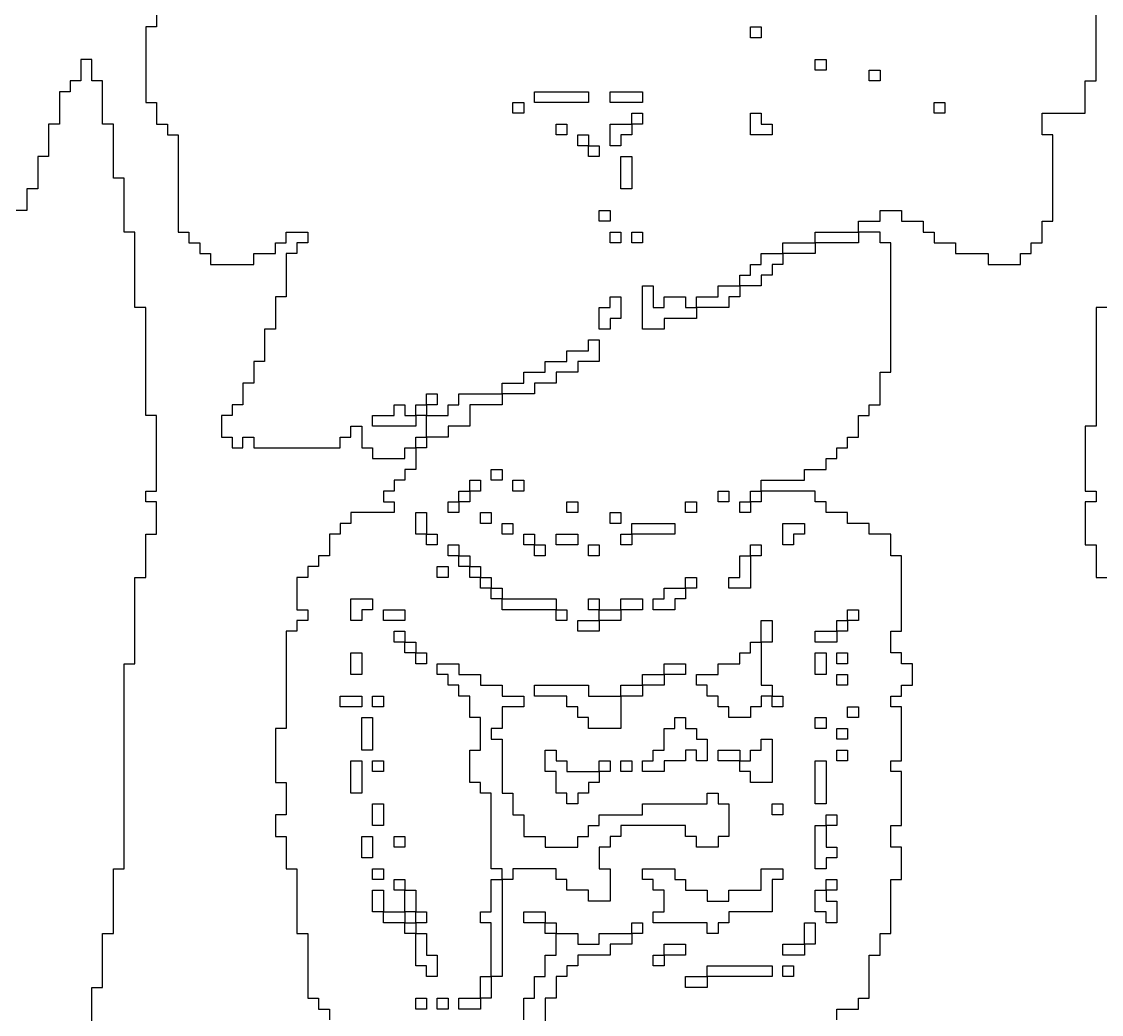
# Model space of a CAD drawing. Header units: inches. Extents: x 0.02 to 6.01, y 0.01 to 5.6.
# Drawn here: x 5.0062 to 5.3664, y 3.2489 to 3.5804 of the extents above; entities that cross this region are included whole.
import ezdxf

# ---------------------------------------------------------------- set-up
doc = ezdxf.new("R2010")
doc.units = ezdxf.units.IN
doc.header["$MEASUREMENT"] = 0
for name, color, linetype in [('Bottom Layer', 5, 'Continuous'), ('Top Layer', 1, 'Continuous'), ('Top Overlay', 2, 'Continuous')]:
    doc.layers.add(name, color=color, linetype=linetype)

msp = doc.modelspace()

# ---------------------------------------------------------------- linework, layer by layer
at = {"layer": 'Bottom Layer'}
msp.add_lwpolyline([(4.54993, 5.5954, 0.01, 0.01, -0.760418), (3.00371, 0.01993, 0.01, 0.01, 0)], format="xyseb", dxfattribs=at)
at = {"layer": 'Top Layer'}
msp.add_lwpolyline([(4.54809, 5.5936, 0.01, 0.01, -0.760418), (3.00187, 0.01813, 0.01, 0.01, 0)], format="xyseb", dxfattribs=at)
at = {"layer": 'Top Overlay'}
for p, q in [((5.05119, 3.6038), (5.05119, 3.57859)), ((5.36463, 3.56057), (5.36463, 3.58579)), ((5.05119, 3.57859), (5.04758, 3.57859)), ((5.04758, 3.57859), (5.04758, 3.55337)), ((5.24934, 3.57498), (5.24934, 3.57859)), ((5.24934, 3.57859), (5.25294, 3.57859)), ((5.25294, 3.57859), (5.25294, 3.57498)), ((5.25294, 3.57498), (5.24934, 3.57498)), ((5.02957, 3.56778), (5.02597, 3.56778)), ((5.02597, 3.56778), (5.02597, 3.56057)), ((5.02957, 3.56057), (5.02957, 3.56778)), ((5.27096, 3.56417), (5.27096, 3.56778)), ((5.27096, 3.56778), (5.27456, 3.56778)), ((5.27456, 3.56778), (5.27456, 3.56417)), ((5.27456, 3.56417), (5.27096, 3.56417)), ((5.28897, 3.56417), (5.29257, 3.56417)), ((5.28897, 3.56057), (5.28897, 3.56417)), ((5.29257, 3.56417), (5.29257, 3.56057)), ((5.02597, 3.56057), (5.02236, 3.56057)), ((5.02236, 3.56057), (5.02236, 3.55697)), ((5.03317, 3.56057), (5.02957, 3.56057)), ((5.03317, 3.54616), (5.03317, 3.56057)), ((5.29257, 3.56057), (5.28897, 3.56057)), ((5.36103, 3.54976), (5.36103, 3.56057)), ((5.36103, 3.56057), (5.36463, 3.56057)), ((5.02236, 3.55697), (5.01876, 3.55697)), ((5.01876, 3.55697), (5.01876, 3.54616)), ((5.17728, 3.55337), (5.17728, 3.55697)), ((5.17728, 3.55697), (5.18809, 3.55697)), ((5.18809, 3.55697), (5.1917, 3.55697)), ((5.1917, 3.55697), (5.1953, 3.55697)), ((5.1953, 3.55697), (5.1953, 3.55337)), ((5.2025, 3.55337), (5.2025, 3.55697)), ((5.2025, 3.55697), (5.20611, 3.55697)), ((5.20611, 3.55697), (5.20971, 3.55697)), ((5.20971, 3.55697), (5.21331, 3.55697)), ((5.21331, 3.55697), (5.21331, 3.55337)), ((5.04758, 3.55337), (5.05119, 3.55337)), ((5.05119, 3.55337), (5.05119, 3.54616)), ((5.17008, 3.54976), (5.17008, 3.55337)), ((5.17008, 3.55337), (5.17368, 3.55337)), ((5.17368, 3.55337), (5.17368, 3.54976)), ((5.1953, 3.55337), (5.17728, 3.55337)), ((5.21331, 3.55337), (5.2025, 3.55337)), ((5.31059, 3.55337), (5.31419, 3.55337)), ((5.31059, 3.54976), (5.31059, 3.55337)), ((5.31419, 3.55337), (5.31419, 3.54976)), ((5.17368, 3.54976), (5.17008, 3.54976)), ((5.20971, 3.54616), (5.20971, 3.54976)), ((5.20971, 3.54976), (5.21331, 3.54976)), ((5.21331, 3.54976), (5.21331, 3.54616)), ((5.24934, 3.54616), (5.24934, 3.54976)), ((5.24934, 3.54976), (5.25294, 3.54976)), ((5.25294, 3.54976), (5.25294, 3.54616)), ((5.31419, 3.54976), (5.31059, 3.54976)), ((5.34662, 3.54256), (5.34662, 3.54976)), ((5.34662, 3.54976), (5.36103, 3.54976)), ((5.01876, 3.54616), (5.01516, 3.54616)), ((5.01516, 3.54616), (5.01516, 3.53535)), ((5.03677, 3.54616), (5.03317, 3.54616)), ((5.03677, 3.52815), (5.03677, 3.54616)), ((5.05119, 3.54616), (5.05479, 3.54616)), ((5.05479, 3.54616), (5.05479, 3.54256)), ((5.18449, 3.54616), (5.18809, 3.54616)), ((5.18449, 3.54256), (5.18449, 3.54616)), ((5.18809, 3.54616), (5.18809, 3.54256)), ((5.2025, 3.54256), (5.2025, 3.54616)), ((5.2025, 3.54616), (5.20971, 3.54616)), ((5.21331, 3.54616), (5.20971, 3.54616)), ((5.20971, 3.54616), (5.20971, 3.54256)), ((5.24934, 3.54256), (5.24934, 3.54616)), ((5.25294, 3.54616), (5.25655, 3.54616)), ((5.25655, 3.54616), (5.25655, 3.54256)), ((5.05479, 3.54256), (5.05839, 3.54256)), ((5.05839, 3.54256), (5.05839, 3.51013)), ((5.18809, 3.54256), (5.18449, 3.54256)), ((5.1917, 3.53895), (5.1917, 3.54256)), ((5.1917, 3.54256), (5.1953, 3.54256)), ((5.1953, 3.54256), (5.1953, 3.53895)), ((5.2025, 3.53895), (5.2025, 3.54256)), ((5.20971, 3.54256), (5.20611, 3.54256)), ((5.20611, 3.54256), (5.20611, 3.53895)), ((5.25655, 3.54256), (5.24934, 3.54256)), ((5.35022, 3.54256), (5.34662, 3.54256)), ((5.35022, 3.51373), (5.35022, 3.54256)), ((5.1953, 3.53895), (5.1917, 3.53895)), ((5.1953, 3.53535), (5.1953, 3.53895)), ((5.1953, 3.53895), (5.1989, 3.53895)), ((5.1989, 3.53895), (5.1989, 3.53535)), ((5.20611, 3.53895), (5.2025, 3.53895)), ((5.01516, 3.53535), (5.01156, 3.53535)), ((5.01156, 3.53535), (5.01156, 3.52454)), ((5.1989, 3.53535), (5.1953, 3.53535)), ((5.20611, 3.52454), (5.20611, 3.53535)), ((5.20611, 3.53535), (5.20971, 3.53535)), ((5.20971, 3.53535), (5.20971, 3.52815)), ((5.04038, 3.52815), (5.03677, 3.52815)), ((5.04038, 3.51013), (5.04038, 3.52815)), ((5.20971, 3.52815), (5.20971, 3.52454)), ((5.01156, 3.52454), (5.00795, 3.52454)), ((5.00795, 3.52454), (5.00795, 3.51734)), ((5.20971, 3.52454), (5.20611, 3.52454)), ((5.00795, 3.51734), (5.00435, 3.51734)), ((5.1989, 3.51373), (5.1989, 3.51734)), ((5.1989, 3.51734), (5.2025, 3.51734)), ((5.2025, 3.51734), (5.2025, 3.51373)), ((5.29257, 3.51373), (5.29257, 3.51734)), ((5.29257, 3.51734), (5.29978, 3.51734)), ((5.29978, 3.51734), (5.29978, 3.51373)), ((5.2025, 3.51373), (5.1989, 3.51373)), ((5.28537, 3.51013), (5.28537, 3.51373)), ((5.28537, 3.51373), (5.29257, 3.51373)), ((5.29978, 3.51373), (5.30699, 3.51373)), ((5.30699, 3.51373), (5.30699, 3.51013)), ((5.34662, 3.50653), (5.34662, 3.51373)), ((5.34662, 3.51373), (5.35022, 3.51373)), ((5.04398, 3.51013), (5.04038, 3.51013)), ((5.04398, 3.48491), (5.04398, 3.51013)), ((5.05839, 3.51013), (5.06199, 3.51013)), ((5.06199, 3.51013), (5.06199, 3.50653)), ((5.09442, 3.50653), (5.09442, 3.51013)), ((5.09442, 3.51013), (5.10163, 3.51013)), ((5.10163, 3.51013), (5.10163, 3.50653)), ((5.2025, 3.50653), (5.2025, 3.51013)), ((5.2025, 3.51013), (5.20611, 3.51013)), ((5.20611, 3.51013), (5.20611, 3.50653)), ((5.20971, 3.50653), (5.20971, 3.51013)), ((5.20971, 3.51013), (5.21331, 3.51013)), ((5.21331, 3.51013), (5.21331, 3.50653)), ((5.27096, 3.50653), (5.27096, 3.51013)), ((5.27096, 3.51013), (5.28177, 3.51013)), ((5.28177, 3.51013), (5.28537, 3.51013)), ((5.28537, 3.51013), (5.28537, 3.50653)), ((5.29257, 3.51013), (5.28537, 3.51013)), ((5.29257, 3.50653), (5.29257, 3.51013)), ((5.30699, 3.51013), (5.31059, 3.51013)), ((5.31059, 3.51013), (5.31059, 3.50653)), ((5.06199, 3.50653), (5.0656, 3.50653)), ((5.0656, 3.50653), (5.0656, 3.50293)), ((5.09082, 3.50293), (5.09082, 3.50653)), ((5.09082, 3.50653), (5.09442, 3.50653)), ((5.10163, 3.50653), (5.09802, 3.50653)), ((5.09802, 3.50653), (5.09802, 3.50293)), ((5.20611, 3.50653), (5.2025, 3.50653)), ((5.21331, 3.50653), (5.20971, 3.50653)), ((5.26015, 3.50293), (5.26015, 3.50653)), ((5.26015, 3.50653), (5.26375, 3.50653)), ((5.26375, 3.50653), (5.26736, 3.50653)), ((5.26736, 3.50653), (5.27096, 3.50653)), ((5.27096, 3.50653), (5.27096, 3.50293)), ((5.28537, 3.50653), (5.27096, 3.50653)), ((5.29618, 3.50653), (5.29257, 3.50653)), ((5.29618, 3.4633), (5.29618, 3.50653)), ((5.31059, 3.50653), (5.31779, 3.50653)), ((5.31779, 3.50653), (5.31779, 3.50293)), ((5.34301, 3.50293), (5.34301, 3.50653)), ((5.34301, 3.50653), (5.34662, 3.50653)), ((5.0656, 3.50293), (5.0692, 3.50293)), ((5.0692, 3.50293), (5.0692, 3.49932)), ((5.08361, 3.49932), (5.08361, 3.50293)), ((5.08361, 3.50293), (5.09082, 3.50293)), ((5.09802, 3.50293), (5.09442, 3.50293)), ((5.09442, 3.50293), (5.09442, 3.48851)), ((5.25294, 3.49932), (5.25294, 3.50293)), ((5.25294, 3.50293), (5.26015, 3.50293)), ((5.26015, 3.50293), (5.26015, 3.49932)), ((5.27096, 3.50293), (5.26015, 3.50293)), ((5.31779, 3.50293), (5.3286, 3.50293)), ((5.3286, 3.50293), (5.3286, 3.49932)), ((5.33941, 3.49932), (5.33941, 3.50293)), ((5.33941, 3.50293), (5.34301, 3.50293)), ((5.0692, 3.49932), (5.08361, 3.49932)), ((5.24934, 3.49572), (5.24934, 3.49932)), ((5.24934, 3.49932), (5.25294, 3.49932)), ((5.26015, 3.49932), (5.25655, 3.49932)), ((5.25655, 3.49932), (5.25655, 3.49572)), ((5.3286, 3.49932), (5.33941, 3.49932)), ((5.24574, 3.49212), (5.24574, 3.49572)), ((5.24574, 3.49572), (5.24934, 3.49572)), ((5.25655, 3.49572), (5.25294, 3.49572)), ((5.25294, 3.49572), (5.25294, 3.49212)), ((5.21331, 3.48131), (5.21331, 3.49212)), ((5.21331, 3.49212), (5.21692, 3.49212)), ((5.21692, 3.49212), (5.21692, 3.48491)), ((5.23853, 3.48851), (5.23853, 3.49212)), ((5.23853, 3.49212), (5.24574, 3.49212)), ((5.24574, 3.49212), (5.24574, 3.48851)), ((5.25294, 3.49212), (5.24574, 3.49212)), ((5.09442, 3.48851), (5.09082, 3.48851)), ((5.09082, 3.48851), (5.09082, 3.47771)), ((5.2025, 3.48851), (5.20611, 3.48851)), ((5.2025, 3.48491), (5.2025, 3.48851)), ((5.20611, 3.48851), (5.20611, 3.48131)), ((5.22052, 3.48491), (5.22052, 3.48851)), ((5.22052, 3.48851), (5.22772, 3.48851)), ((5.22772, 3.48851), (5.22772, 3.48491)), ((5.23133, 3.48491), (5.23133, 3.48851)), ((5.23133, 3.48851), (5.23853, 3.48851)), ((5.24214, 3.48851), (5.24214, 3.48491)), ((5.24574, 3.48851), (5.24214, 3.48851)), ((5.04758, 3.48491), (5.04398, 3.48491)), ((5.04758, 3.44888), (5.04758, 3.48491)), ((5.1989, 3.47771), (5.1989, 3.48491)), ((5.1989, 3.48491), (5.2025, 3.48491)), ((5.21692, 3.48491), (5.22052, 3.48491)), ((5.22772, 3.48491), (5.23133, 3.48491)), ((5.24214, 3.48491), (5.23133, 3.48491)), ((5.23133, 3.48491), (5.23133, 3.48131)), ((5.36823, 3.48491), (5.36463, 3.48491)), ((5.36463, 3.48491), (5.36463, 3.44528)), ((5.20611, 3.48131), (5.2025, 3.48131)), ((5.2025, 3.48131), (5.2025, 3.47771)), ((5.21331, 3.47771), (5.21331, 3.48131)), ((5.23133, 3.48131), (5.22052, 3.48131)), ((5.22052, 3.48131), (5.22052, 3.47771)), ((5.09082, 3.47771), (5.08721, 3.47771)), ((5.08721, 3.47771), (5.08721, 3.4669)), ((5.2025, 3.47771), (5.1989, 3.47771)), ((5.22052, 3.47771), (5.21331, 3.47771)), ((5.1953, 3.4705), (5.1953, 3.4741)), ((5.1953, 3.4741), (5.1989, 3.4741)), ((5.1989, 3.4741), (5.1989, 3.4669)), ((5.18809, 3.4669), (5.18809, 3.4705)), ((5.18809, 3.4705), (5.1953, 3.4705)), ((5.08721, 3.4669), (5.08361, 3.4669)), ((5.08361, 3.4669), (5.08361, 3.45969)), ((5.18089, 3.4633), (5.18089, 3.4669)), ((5.18089, 3.4669), (5.18809, 3.4669)), ((5.1917, 3.4669), (5.1917, 3.4633)), ((5.1989, 3.4669), (5.1917, 3.4669)), ((5.17368, 3.45969), (5.17368, 3.4633)), ((5.17368, 3.4633), (5.18089, 3.4633)), ((5.1917, 3.4633), (5.18449, 3.4633)), ((5.18449, 3.4633), (5.18449, 3.45969)), ((5.29257, 3.45249), (5.29257, 3.4633)), ((5.29257, 3.4633), (5.29618, 3.4633)), ((5.08361, 3.45969), (5.08001, 3.45969)), ((5.08001, 3.45969), (5.08001, 3.45249)), ((5.16648, 3.45609), (5.16648, 3.45969)), ((5.16648, 3.45969), (5.17368, 3.45969)), ((5.18449, 3.45969), (5.17728, 3.45969)), ((5.17728, 3.45969), (5.17728, 3.45609)), ((5.14126, 3.45609), (5.14486, 3.45609)), ((5.14126, 3.45249), (5.14126, 3.45609)), ((5.14486, 3.45609), (5.14486, 3.45249)), ((5.15207, 3.45249), (5.15207, 3.45609)), ((5.15207, 3.45609), (5.16648, 3.45609)), ((5.17728, 3.45609), (5.16648, 3.45609)), ((5.16648, 3.45609), (5.16648, 3.45249)), ((5.08001, 3.45249), (5.07641, 3.45249)), ((5.07641, 3.45249), (5.07641, 3.44888)), ((5.13045, 3.44888), (5.13045, 3.45249)), ((5.13045, 3.45249), (5.13405, 3.45249)), ((5.13405, 3.45249), (5.13405, 3.44888)), ((5.13765, 3.44888), (5.13765, 3.45249)), ((5.13765, 3.45249), (5.14126, 3.45249)), ((5.14486, 3.45249), (5.14126, 3.45249)), ((5.14126, 3.45249), (5.14126, 3.44888)), ((5.14846, 3.44888), (5.14846, 3.45249)), ((5.14846, 3.45249), (5.15207, 3.45249)), ((5.16648, 3.45249), (5.15567, 3.45249)), ((5.15567, 3.45249), (5.15567, 3.44528)), ((5.28897, 3.44888), (5.28897, 3.45249)), ((5.28897, 3.45249), (5.29257, 3.45249)), ((5.05119, 3.44888), (5.04758, 3.44888)), ((5.05119, 3.42366), (5.05119, 3.44888)), ((5.07641, 3.44888), (5.0728, 3.44888)), ((5.0728, 3.44888), (5.0728, 3.44168)), ((5.12324, 3.44528), (5.12324, 3.44888)), ((5.12324, 3.44888), (5.13045, 3.44888)), ((5.13405, 3.44888), (5.13765, 3.44888)), ((5.14126, 3.44888), (5.13765, 3.44888)), ((5.13765, 3.44888), (5.13765, 3.44528)), ((5.14126, 3.44168), (5.14126, 3.44888)), ((5.14126, 3.44888), (5.14486, 3.44888)), ((5.14486, 3.44888), (5.14846, 3.44888)), ((5.28537, 3.44168), (5.28537, 3.44888)), ((5.28537, 3.44888), (5.28897, 3.44888)), ((5.11604, 3.44168), (5.11604, 3.44528)), ((5.11604, 3.44528), (5.11964, 3.44528)), ((5.11964, 3.44528), (5.11964, 3.43808)), ((5.13765, 3.44528), (5.12324, 3.44528)), ((5.15567, 3.44528), (5.14846, 3.44528)), ((5.14846, 3.44528), (5.14846, 3.44168)), ((5.36463, 3.44528), (5.36103, 3.44528)), ((5.36103, 3.44528), (5.36103, 3.42366)), ((5.0728, 3.44168), (5.07641, 3.44168)), ((5.07641, 3.44168), (5.07641, 3.43808)), ((5.08001, 3.43808), (5.08001, 3.44168)), ((5.08001, 3.44168), (5.08361, 3.44168)), ((5.08361, 3.44168), (5.08361, 3.43808)), ((5.11243, 3.43808), (5.11243, 3.44168)), ((5.11243, 3.44168), (5.11604, 3.44168)), ((5.13765, 3.43808), (5.13765, 3.44168)), ((5.13765, 3.44168), (5.14126, 3.44168)), ((5.14126, 3.44168), (5.14126, 3.43808)), ((5.14846, 3.44168), (5.14126, 3.44168)), ((5.28177, 3.43808), (5.28177, 3.44168)), ((5.28177, 3.44168), (5.28537, 3.44168)), ((5.07641, 3.43808), (5.08001, 3.43808)), ((5.08361, 3.43808), (5.11243, 3.43808)), ((5.11964, 3.43808), (5.12324, 3.43808)), ((5.12324, 3.43808), (5.12324, 3.43447)), ((5.13405, 3.43447), (5.13405, 3.43808)), ((5.13405, 3.43808), (5.13765, 3.43808)), ((5.14126, 3.43808), (5.13765, 3.43808)), ((5.13765, 3.43808), (5.13765, 3.43087)), ((5.27816, 3.43447), (5.27816, 3.43808)), ((5.27816, 3.43808), (5.28177, 3.43808)), ((5.12324, 3.43447), (5.13405, 3.43447)), ((5.27456, 3.43087), (5.27456, 3.43447)), ((5.27456, 3.43447), (5.27816, 3.43447)), ((5.13765, 3.43087), (5.13405, 3.43087)), ((5.13405, 3.43087), (5.13405, 3.42727)), ((5.16287, 3.42727), (5.16287, 3.43087)), ((5.16287, 3.43087), (5.16648, 3.43087)), ((5.16648, 3.43087), (5.16648, 3.42727)), ((5.26736, 3.42727), (5.26736, 3.43087)), ((5.26736, 3.43087), (5.27456, 3.43087)), ((5.13405, 3.42727), (5.13045, 3.42727)), ((5.13045, 3.42727), (5.13045, 3.42366)), ((5.15567, 3.42366), (5.15567, 3.42727)), ((5.15567, 3.42727), (5.15927, 3.42727)), ((5.15927, 3.42727), (5.15927, 3.42366)), ((5.16648, 3.42727), (5.16287, 3.42727)), ((5.17008, 3.42366), (5.17008, 3.42727)), ((5.17008, 3.42727), (5.17368, 3.42727)), ((5.17368, 3.42727), (5.17368, 3.42366)), ((5.25294, 3.42366), (5.25294, 3.42727)), ((5.25294, 3.42727), (5.26736, 3.42727)), ((5.04758, 3.42006), (5.04758, 3.42366)), ((5.04758, 3.42366), (5.05119, 3.42366)), ((5.13045, 3.42366), (5.12685, 3.42366)), ((5.12685, 3.42366), (5.12685, 3.42006)), ((5.15207, 3.42006), (5.15207, 3.42366)), ((5.15207, 3.42366), (5.15567, 3.42366)), ((5.15567, 3.42366), (5.15567, 3.42006)), ((5.15927, 3.42366), (5.15567, 3.42366)), ((5.17368, 3.42366), (5.17008, 3.42366)), ((5.23853, 3.42006), (5.23853, 3.42366)), ((5.23853, 3.42366), (5.24214, 3.42366)), ((5.24214, 3.42366), (5.24214, 3.42006)), ((5.24934, 3.42366), (5.25294, 3.42366)), ((5.24934, 3.42006), (5.24934, 3.42366)), ((5.25294, 3.42366), (5.25294, 3.42006)), ((5.27096, 3.42366), (5.25294, 3.42366)), ((5.27096, 3.42006), (5.27096, 3.42366)), ((5.36103, 3.42366), (5.36463, 3.42366)), ((5.36463, 3.42366), (5.36463, 3.42006)), ((5.05119, 3.42006), (5.04758, 3.42006)), ((5.05119, 3.40925), (5.05119, 3.42006)), ((5.12685, 3.42006), (5.13045, 3.42006)), ((5.13045, 3.42006), (5.13045, 3.41646)), ((5.14846, 3.42006), (5.15207, 3.42006)), ((5.14846, 3.41646), (5.14846, 3.42006)), ((5.15567, 3.42006), (5.15207, 3.42006)), ((5.15207, 3.42006), (5.15207, 3.41646)), ((5.18809, 3.41646), (5.18809, 3.42006)), ((5.18809, 3.42006), (5.1917, 3.42006)), ((5.1917, 3.42006), (5.1917, 3.41646)), ((5.22772, 3.42006), (5.23133, 3.42006)), ((5.22772, 3.41646), (5.22772, 3.42006)), ((5.23133, 3.42006), (5.23133, 3.41646)), ((5.24214, 3.42006), (5.23853, 3.42006)), ((5.24574, 3.41646), (5.24574, 3.42006)), ((5.24574, 3.42006), (5.24934, 3.42006)), ((5.24934, 3.42006), (5.24934, 3.41646)), ((5.25294, 3.42006), (5.24934, 3.42006)), ((5.27456, 3.42006), (5.27096, 3.42006)), ((5.27456, 3.41646), (5.27456, 3.42006)), ((5.36463, 3.42006), (5.36103, 3.42006)), ((5.36103, 3.42006), (5.36103, 3.40565)), ((5.13045, 3.41646), (5.11604, 3.41646)), ((5.11604, 3.41646), (5.11604, 3.41286)), ((5.13765, 3.40925), (5.13765, 3.41646)), ((5.13765, 3.41646), (5.14126, 3.41646)), ((5.14126, 3.41646), (5.14126, 3.41286)), ((5.15207, 3.41646), (5.14846, 3.41646)), ((5.15927, 3.41286), (5.15927, 3.41646)), ((5.15927, 3.41646), (5.16287, 3.41646)), ((5.16287, 3.41646), (5.16287, 3.41286)), ((5.1917, 3.41646), (5.18809, 3.41646)), ((5.2025, 3.41286), (5.2025, 3.41646)), ((5.2025, 3.41646), (5.20611, 3.41646)), ((5.20611, 3.41646), (5.20611, 3.41286)), ((5.23133, 3.41646), (5.22772, 3.41646)), ((5.24934, 3.41646), (5.24574, 3.41646)), ((5.28177, 3.41646), (5.27456, 3.41646)), ((5.28177, 3.41286), (5.28177, 3.41646)), ((5.11604, 3.41286), (5.11243, 3.41286)), ((5.11243, 3.41286), (5.11243, 3.40925)), ((5.14126, 3.41286), (5.14126, 3.40925)), ((5.16287, 3.41286), (5.15927, 3.41286)), ((5.16648, 3.40925), (5.16648, 3.41286)), ((5.16648, 3.41286), (5.17008, 3.41286)), ((5.17008, 3.41286), (5.17008, 3.40925)), ((5.20611, 3.41286), (5.2025, 3.41286)), ((5.20971, 3.40925), (5.20971, 3.41286)), ((5.20971, 3.41286), (5.21331, 3.41286)), ((5.21331, 3.41286), (5.21692, 3.41286)), ((5.21692, 3.41286), (5.22412, 3.41286)), ((5.22412, 3.41286), (5.22412, 3.40925)), ((5.26015, 3.40565), (5.26015, 3.41286)), ((5.26015, 3.41286), (5.26736, 3.41286)), ((5.26736, 3.41286), (5.26736, 3.40925)), ((5.28897, 3.41286), (5.28177, 3.41286)), ((5.28897, 3.40925), (5.28897, 3.41286)), ((5.04758, 3.39484), (5.04758, 3.40925)), ((5.04758, 3.40925), (5.05119, 3.40925)), ((5.11243, 3.40925), (5.10883, 3.40925)), ((5.10883, 3.40925), (5.10883, 3.40205)), ((5.14126, 3.40925), (5.13765, 3.40925)), ((5.14126, 3.40565), (5.14126, 3.40925)), ((5.14126, 3.40925), (5.14486, 3.40925)), ((5.14486, 3.40925), (5.14486, 3.40565)), ((5.17008, 3.40925), (5.16648, 3.40925)), ((5.17368, 3.40925), (5.17728, 3.40925)), ((5.17368, 3.40565), (5.17368, 3.40925)), ((5.17728, 3.40925), (5.17728, 3.40565)), ((5.18449, 3.40565), (5.18449, 3.40925)), ((5.18449, 3.40925), (5.1917, 3.40925)), ((5.1917, 3.40925), (5.1917, 3.40565)), ((5.20611, 3.40565), (5.20611, 3.40925)), ((5.20611, 3.40925), (5.20971, 3.40925)), ((5.20971, 3.40925), (5.20971, 3.40565)), ((5.22412, 3.40925), (5.20971, 3.40925)), ((5.26736, 3.40925), (5.26375, 3.40925)), ((5.26375, 3.40925), (5.26375, 3.40565)), ((5.29618, 3.40925), (5.28897, 3.40925)), ((5.29618, 3.40205), (5.29618, 3.40925)), ((5.14486, 3.40565), (5.14126, 3.40565)), ((5.14846, 3.40565), (5.15207, 3.40565)), ((5.14846, 3.40205), (5.14846, 3.40565)), ((5.15207, 3.40565), (5.15207, 3.40205)), ((5.17728, 3.40565), (5.17368, 3.40565)), ((5.17728, 3.40205), (5.17728, 3.40565)), ((5.17728, 3.40565), (5.18089, 3.40565)), ((5.18089, 3.40565), (5.18089, 3.40205)), ((5.18809, 3.40565), (5.18449, 3.40565)), ((5.1917, 3.40565), (5.18809, 3.40565)), ((5.1953, 3.40205), (5.1953, 3.40565)), ((5.1953, 3.40565), (5.1989, 3.40565)), ((5.1989, 3.40565), (5.1989, 3.40205)), ((5.20971, 3.40565), (5.20611, 3.40565)), ((5.24934, 3.40205), (5.24934, 3.40565)), ((5.24934, 3.40565), (5.25294, 3.40565)), ((5.25294, 3.40565), (5.25294, 3.40205)), ((5.26375, 3.40565), (5.26015, 3.40565)), ((5.36103, 3.40565), (5.36463, 3.40565)), ((5.36463, 3.40565), (5.36463, 3.39484)), ((5.10883, 3.40205), (5.10523, 3.40205)), ((5.10523, 3.40205), (5.10523, 3.39844)), ((5.15207, 3.40205), (5.14846, 3.40205)), ((5.15207, 3.39844), (5.15207, 3.40205)), ((5.15207, 3.40205), (5.15567, 3.40205)), ((5.15567, 3.40205), (5.15567, 3.39844)), ((5.18089, 3.40205), (5.17728, 3.40205)), ((5.1989, 3.40205), (5.1953, 3.40205)), ((5.24574, 3.39484), (5.24574, 3.40205)), ((5.24574, 3.40205), (5.24934, 3.40205)), ((5.24934, 3.40205), (5.24934, 3.39844)), ((5.25294, 3.40205), (5.24934, 3.40205)), ((5.29978, 3.40205), (5.29618, 3.40205)), ((5.29978, 3.37683), (5.29978, 3.40205)), ((5.10523, 3.39844), (5.10163, 3.39844)), ((5.10163, 3.39844), (5.10163, 3.39484)), ((5.14486, 3.39844), (5.14846, 3.39844)), ((5.14486, 3.39484), (5.14486, 3.39844)), ((5.14846, 3.39844), (5.14846, 3.39484)), ((5.15567, 3.39844), (5.15207, 3.39844)), ((5.15567, 3.39484), (5.15567, 3.39844)), ((5.15567, 3.39844), (5.15927, 3.39844)), ((5.15927, 3.39844), (5.15927, 3.39484)), ((5.24934, 3.39844), (5.24934, 3.39124)), ((5.04398, 3.36602), (5.04398, 3.39484)), ((5.04398, 3.39484), (5.04758, 3.39484)), ((5.10163, 3.39484), (5.09802, 3.39484)), ((5.09802, 3.39484), (5.09802, 3.38403)), ((5.14846, 3.39484), (5.14486, 3.39484)), ((5.15927, 3.39484), (5.15567, 3.39484)), ((5.15927, 3.39484), (5.16287, 3.39484)), ((5.15927, 3.39124), (5.15927, 3.39484)), ((5.16287, 3.39484), (5.16287, 3.39124)), ((5.22772, 3.39484), (5.23133, 3.39484)), ((5.22772, 3.39124), (5.22772, 3.39484)), ((5.23133, 3.39484), (5.23133, 3.39124)), ((5.24214, 3.39124), (5.24214, 3.39484)), ((5.24214, 3.39484), (5.24574, 3.39484)), ((5.36463, 3.39484), (5.36823, 3.39484)), ((5.16287, 3.39124), (5.15927, 3.39124)), ((5.16287, 3.38764), (5.16287, 3.39124)), ((5.16287, 3.39124), (5.16648, 3.39124)), ((5.16648, 3.39124), (5.16648, 3.38764)), ((5.22052, 3.38764), (5.22052, 3.39124)), ((5.22052, 3.39124), (5.22772, 3.39124)), ((5.23133, 3.39124), (5.22772, 3.39124)), ((5.22772, 3.39124), (5.22772, 3.38764)), ((5.24934, 3.39124), (5.24214, 3.39124)), ((5.11604, 3.38043), (5.11604, 3.38764)), ((5.11604, 3.38764), (5.12324, 3.38764)), ((5.12324, 3.38764), (5.12324, 3.38403)), ((5.16648, 3.38764), (5.16287, 3.38764)), ((5.16648, 3.38403), (5.16648, 3.38764)), ((5.16648, 3.38764), (5.18449, 3.38764)), ((5.18449, 3.38764), (5.18449, 3.38403)), ((5.1953, 3.38403), (5.1953, 3.38764)), ((5.1953, 3.38764), (5.1989, 3.38764)), ((5.1989, 3.38764), (5.1989, 3.38403)), ((5.20611, 3.38403), (5.20611, 3.38764)), ((5.20611, 3.38764), (5.21331, 3.38764)), ((5.21331, 3.38764), (5.21331, 3.38403)), ((5.21692, 3.38403), (5.21692, 3.38764)), ((5.21692, 3.38764), (5.22052, 3.38764)), ((5.22772, 3.38764), (5.22412, 3.38764)), ((5.22412, 3.38764), (5.22412, 3.38403)), ((5.09802, 3.38403), (5.10163, 3.38403)), ((5.10163, 3.38403), (5.10163, 3.38043)), ((5.12324, 3.38403), (5.11964, 3.38403)), ((5.11964, 3.38403), (5.11964, 3.38043)), ((5.12685, 3.38043), (5.12685, 3.38403)), ((5.12685, 3.38403), (5.13405, 3.38403)), ((5.13405, 3.38403), (5.13405, 3.38043)), ((5.17008, 3.38403), (5.16648, 3.38403)), ((5.17368, 3.38403), (5.17008, 3.38403)), ((5.18449, 3.38403), (5.17368, 3.38403)), ((5.18449, 3.38403), (5.18809, 3.38403)), ((5.18449, 3.38043), (5.18449, 3.38403)), ((5.18809, 3.38403), (5.18809, 3.38043)), ((5.1989, 3.38403), (5.1953, 3.38403)), ((5.1989, 3.38043), (5.1989, 3.38403)), ((5.1989, 3.38403), (5.2025, 3.38403)), ((5.2025, 3.38403), (5.20611, 3.38403)), ((5.20611, 3.38403), (5.20611, 3.38043)), ((5.20971, 3.38403), (5.20611, 3.38403)), ((5.21331, 3.38403), (5.20971, 3.38403)), ((5.22412, 3.38403), (5.21692, 3.38403)), ((5.28177, 3.38043), (5.28177, 3.38403)), ((5.28177, 3.38403), (5.28537, 3.38403)), ((5.28537, 3.38403), (5.28537, 3.38043)), ((5.10163, 3.38043), (5.09802, 3.38043)), ((5.09802, 3.38043), (5.09802, 3.37683)), ((5.11964, 3.38043), (5.11604, 3.38043)), ((5.13045, 3.38043), (5.12685, 3.38043)), ((5.13405, 3.38043), (5.13045, 3.38043)), ((5.18809, 3.38043), (5.18449, 3.38043)), ((5.1917, 3.38043), (5.1953, 3.38043)), ((5.1917, 3.37683), (5.1917, 3.38043)), ((5.1953, 3.38043), (5.1989, 3.38043)), ((5.1989, 3.38043), (5.1989, 3.37683)), ((5.20611, 3.38043), (5.1989, 3.38043)), ((5.25294, 3.37683), (5.25294, 3.38043)), ((5.25294, 3.38043), (5.25655, 3.38043)), ((5.25655, 3.38043), (5.25655, 3.37322)), ((5.27816, 3.37683), (5.27816, 3.38043)), ((5.27816, 3.38043), (5.28177, 3.38043)), ((5.28177, 3.38043), (5.28177, 3.37683)), ((5.28537, 3.38043), (5.28177, 3.38043)), ((5.09802, 3.37683), (5.09442, 3.37683)), ((5.09442, 3.37683), (5.09442, 3.3444)), ((5.13045, 3.37683), (5.13405, 3.37683)), ((5.13045, 3.37322), (5.13045, 3.37683)), ((5.13405, 3.37683), (5.13405, 3.37322)), ((5.1989, 3.37683), (5.1917, 3.37683)), ((5.25294, 3.37322), (5.25294, 3.37683)), ((5.27096, 3.37322), (5.27096, 3.37683)), ((5.27096, 3.37683), (5.27816, 3.37683)), ((5.27816, 3.37683), (5.27816, 3.37322)), ((5.28177, 3.37683), (5.27816, 3.37683)), ((5.29618, 3.36962), (5.29618, 3.37683)), ((5.29618, 3.37683), (5.29978, 3.37683)), ((5.13405, 3.37322), (5.13045, 3.37322)), ((5.13405, 3.36962), (5.13405, 3.37322)), ((5.13405, 3.37322), (5.13765, 3.37322)), ((5.13765, 3.37322), (5.13765, 3.36962)), ((5.24934, 3.36962), (5.24934, 3.37322)), ((5.24934, 3.37322), (5.25294, 3.37322)), ((5.25655, 3.37322), (5.25294, 3.37322)), ((5.25294, 3.37322), (5.25294, 3.35881)), ((5.27816, 3.37322), (5.27096, 3.37322)), ((5.11604, 3.36242), (5.11604, 3.36962)), ((5.11604, 3.36962), (5.11964, 3.36962)), ((5.11964, 3.36962), (5.11964, 3.36602)), ((5.13765, 3.36962), (5.13405, 3.36962)), ((5.13765, 3.36602), (5.13765, 3.36962)), ((5.13765, 3.36962), (5.14126, 3.36962)), ((5.14126, 3.36962), (5.14126, 3.36602)), ((5.24574, 3.36602), (5.24574, 3.36962)), ((5.24574, 3.36962), (5.24934, 3.36962)), ((5.27096, 3.36962), (5.27456, 3.36962)), ((5.27096, 3.36242), (5.27096, 3.36962)), ((5.27456, 3.36962), (5.27456, 3.36242)), ((5.27816, 3.36962), (5.28177, 3.36962)), ((5.27816, 3.36602), (5.27816, 3.36962)), ((5.28177, 3.36962), (5.28177, 3.36602)), ((5.29978, 3.36962), (5.29618, 3.36962)), ((5.29978, 3.36602), (5.29978, 3.36962)), ((5.04038, 3.29757), (5.04038, 3.36602)), ((5.04038, 3.36602), (5.04398, 3.36602)), ((5.11964, 3.36602), (5.11964, 3.36242)), ((5.14126, 3.36602), (5.13765, 3.36602)), ((5.14486, 3.36242), (5.14486, 3.36602)), ((5.14486, 3.36602), (5.15207, 3.36602)), ((5.15207, 3.36602), (5.15207, 3.36242)), ((5.22052, 3.36602), (5.22412, 3.36602)), ((5.22052, 3.36242), (5.22052, 3.36602)), ((5.22412, 3.36602), (5.22772, 3.36602)), ((5.22772, 3.36602), (5.22772, 3.36242)), ((5.23853, 3.36242), (5.23853, 3.36602)), ((5.23853, 3.36602), (5.24574, 3.36602)), ((5.28177, 3.36602), (5.27816, 3.36602)), ((5.30338, 3.36602), (5.29978, 3.36602)), ((5.30338, 3.35881), (5.30338, 3.36602)), ((5.11964, 3.36242), (5.11604, 3.36242)), ((5.14846, 3.36242), (5.14486, 3.36242)), ((5.14846, 3.35881), (5.14846, 3.36242)), ((5.15207, 3.36242), (5.15927, 3.36242)), ((5.15927, 3.36242), (5.15927, 3.35881)), ((5.21331, 3.35881), (5.21331, 3.36242)), ((5.21331, 3.36242), (5.22052, 3.36242)), ((5.22052, 3.36242), (5.22052, 3.35881)), ((5.22772, 3.36242), (5.22052, 3.36242)), ((5.23133, 3.35881), (5.23133, 3.36242)), ((5.23133, 3.36242), (5.23853, 3.36242)), ((5.27456, 3.36242), (5.27096, 3.36242)), ((5.27816, 3.36242), (5.28177, 3.36242)), ((5.27816, 3.35881), (5.27816, 3.36242)), ((5.28177, 3.36242), (5.28177, 3.35881)), ((5.15207, 3.35881), (5.14846, 3.35881)), ((5.15207, 3.35521), (5.15207, 3.35881)), ((5.15927, 3.35881), (5.16648, 3.35881)), ((5.16648, 3.35881), (5.16648, 3.35521)), ((5.17728, 3.35521), (5.17728, 3.35881)), ((5.17728, 3.35881), (5.1953, 3.35881)), ((5.1953, 3.35881), (5.1953, 3.35521)), ((5.20611, 3.35521), (5.20611, 3.35881)), ((5.20611, 3.35881), (5.21331, 3.35881)), ((5.21331, 3.35881), (5.21331, 3.35521)), ((5.21692, 3.35881), (5.21331, 3.35881)), ((5.22052, 3.35881), (5.21692, 3.35881)), ((5.23493, 3.35881), (5.23133, 3.35881)), ((5.23493, 3.35521), (5.23493, 3.35881)), ((5.25294, 3.35881), (5.25655, 3.35881)), ((5.25655, 3.35881), (5.25655, 3.35521)), ((5.28177, 3.35881), (5.27816, 3.35881)), ((5.29978, 3.35521), (5.29978, 3.35881)), ((5.29978, 3.35881), (5.30338, 3.35881)), ((5.11243, 3.35161), (5.11243, 3.35521)), ((5.11243, 3.35521), (5.11964, 3.35521)), ((5.11964, 3.35521), (5.11964, 3.35161)), ((5.12324, 3.35161), (5.12324, 3.35521)), ((5.12324, 3.35521), (5.12685, 3.35521)), ((5.12685, 3.35521), (5.12685, 3.35161)), ((5.15567, 3.35521), (5.15207, 3.35521)), ((5.15567, 3.34801), (5.15567, 3.35521)), ((5.16648, 3.35521), (5.17368, 3.35521)), ((5.17368, 3.35521), (5.17368, 3.35161)), ((5.18809, 3.35521), (5.17728, 3.35521)), ((5.18809, 3.35161), (5.18809, 3.35521)), ((5.1953, 3.35521), (5.20611, 3.35521)), ((5.20971, 3.35521), (5.20611, 3.35521)), ((5.20611, 3.35521), (5.20611, 3.3444)), ((5.21331, 3.35521), (5.20971, 3.35521)), ((5.23853, 3.35521), (5.23493, 3.35521)), ((5.23853, 3.35161), (5.23853, 3.35521)), ((5.25655, 3.35521), (5.25294, 3.35521)), ((5.25294, 3.35521), (5.25294, 3.35161)), ((5.25655, 3.35161), (5.25655, 3.35521)), ((5.25655, 3.35521), (5.26015, 3.35521)), ((5.26015, 3.35521), (5.26015, 3.35161)), ((5.29618, 3.35161), (5.29618, 3.35521)), ((5.29618, 3.35521), (5.29978, 3.35521)), ((5.11964, 3.35161), (5.11243, 3.35161)), ((5.12685, 3.35161), (5.12324, 3.35161)), ((5.17368, 3.35161), (5.16648, 3.35161)), ((5.16648, 3.35161), (5.16648, 3.3444)), ((5.1917, 3.35161), (5.18809, 3.35161)), ((5.1917, 3.34801), (5.1917, 3.35161)), ((5.24214, 3.35161), (5.23853, 3.35161)), ((5.24214, 3.34801), (5.24214, 3.35161)), ((5.25294, 3.35161), (5.24934, 3.35161)), ((5.24934, 3.35161), (5.24934, 3.34801)), ((5.26015, 3.35161), (5.25655, 3.35161)), ((5.28177, 3.34801), (5.28177, 3.35161)), ((5.28177, 3.35161), (5.28537, 3.35161)), ((5.28537, 3.35161), (5.28537, 3.34801)), ((5.29978, 3.35161), (5.29618, 3.35161)), ((5.29978, 3.33359), (5.29978, 3.35161)), ((5.11964, 3.3372), (5.11964, 3.34801)), ((5.11964, 3.34801), (5.12324, 3.34801)), ((5.12324, 3.34801), (5.12324, 3.3372)), ((5.15927, 3.34801), (5.15567, 3.34801)), ((5.15927, 3.3372), (5.15927, 3.34801)), ((5.1953, 3.34801), (5.1917, 3.34801)), ((5.1953, 3.3444), (5.1953, 3.34801)), ((5.22412, 3.3444), (5.22412, 3.34801)), ((5.22412, 3.34801), (5.22772, 3.34801)), ((5.22772, 3.34801), (5.22772, 3.3444)), ((5.24934, 3.34801), (5.24214, 3.34801)), ((5.27096, 3.3444), (5.27096, 3.34801)), ((5.27096, 3.34801), (5.27456, 3.34801)), ((5.27456, 3.34801), (5.27456, 3.3444)), ((5.28537, 3.34801), (5.28177, 3.34801)), ((5.09442, 3.3444), (5.09082, 3.3444)), ((5.09082, 3.3444), (5.09082, 3.32639)), ((5.16648, 3.3444), (5.16287, 3.3444)), ((5.16287, 3.3444), (5.16287, 3.3408)), ((5.20611, 3.3444), (5.1953, 3.3444)), ((5.22052, 3.3408), (5.22052, 3.3444)), ((5.22052, 3.3444), (5.22412, 3.3444)), ((5.22772, 3.3444), (5.23133, 3.3444)), ((5.23133, 3.3444), (5.23133, 3.3408)), ((5.27456, 3.3444), (5.27096, 3.3444)), ((5.27816, 3.3444), (5.28177, 3.3444)), ((5.27816, 3.3408), (5.27816, 3.3444)), ((5.28177, 3.3444), (5.28177, 3.3408)), ((5.16287, 3.3408), (5.16648, 3.3408)), ((5.16648, 3.3408), (5.16648, 3.32279)), ((5.22052, 3.3372), (5.22052, 3.3408)), ((5.23133, 3.3408), (5.23493, 3.3408)), ((5.23493, 3.3408), (5.23493, 3.33359)), ((5.25294, 3.3372), (5.25294, 3.3408)), ((5.25294, 3.3408), (5.25655, 3.3408)), ((5.25655, 3.3408), (5.25655, 3.32639)), ((5.28177, 3.3408), (5.27816, 3.3408)), ((5.12324, 3.3372), (5.11964, 3.3372)), ((5.15567, 3.32639), (5.15567, 3.3372)), ((5.15567, 3.3372), (5.15927, 3.3372)), ((5.18089, 3.32999), (5.18089, 3.3372)), ((5.18089, 3.3372), (5.18449, 3.3372)), ((5.18449, 3.3372), (5.18449, 3.33359)), ((5.21692, 3.33359), (5.21692, 3.3372)), ((5.21692, 3.3372), (5.22052, 3.3372)), ((5.23133, 3.3372), (5.22772, 3.3372)), ((5.22772, 3.3372), (5.22772, 3.33359)), ((5.23133, 3.33359), (5.23133, 3.3372)), ((5.23853, 3.33359), (5.23853, 3.3372)), ((5.23853, 3.3372), (5.24574, 3.3372)), ((5.24574, 3.3372), (5.24574, 3.33359)), ((5.24934, 3.33359), (5.24934, 3.3372)), ((5.24934, 3.3372), (5.25294, 3.3372)), ((5.27816, 3.33359), (5.27816, 3.3372)), ((5.27816, 3.3372), (5.28177, 3.3372)), ((5.28177, 3.3372), (5.28177, 3.33359)), ((5.11604, 3.33359), (5.11964, 3.33359)), ((5.11604, 3.32279), (5.11604, 3.33359)), ((5.11964, 3.33359), (5.11964, 3.32279)), ((5.12324, 3.32999), (5.12324, 3.33359)), ((5.12324, 3.33359), (5.12685, 3.33359)), ((5.12685, 3.33359), (5.12685, 3.32999)), ((5.18449, 3.33359), (5.18809, 3.33359)), ((5.18809, 3.33359), (5.18809, 3.32999)), ((5.1989, 3.32999), (5.1989, 3.33359)), ((5.1989, 3.33359), (5.2025, 3.33359)), ((5.2025, 3.33359), (5.2025, 3.32999)), ((5.20611, 3.32999), (5.20611, 3.33359)), ((5.20611, 3.33359), (5.20971, 3.33359)), ((5.20971, 3.33359), (5.20971, 3.32999)), ((5.21331, 3.32999), (5.21331, 3.33359)), ((5.21331, 3.33359), (5.21692, 3.33359)), ((5.22772, 3.33359), (5.22052, 3.33359)), ((5.22052, 3.33359), (5.22052, 3.32999)), ((5.23493, 3.33359), (5.23133, 3.33359)), ((5.24214, 3.33359), (5.23853, 3.33359)), ((5.24574, 3.33359), (5.24214, 3.33359)), ((5.24574, 3.32999), (5.24574, 3.33359)), ((5.24574, 3.33359), (5.24934, 3.33359)), ((5.27096, 3.32639), (5.27096, 3.33359)), ((5.27096, 3.33359), (5.27456, 3.33359)), ((5.27456, 3.33359), (5.27456, 3.31918)), ((5.28177, 3.33359), (5.27816, 3.33359)), ((5.29618, 3.32999), (5.29618, 3.33359)), ((5.29618, 3.33359), (5.29978, 3.33359)), ((5.12685, 3.32999), (5.12324, 3.32999)), ((5.18449, 3.32999), (5.18089, 3.32999)), ((5.18449, 3.32279), (5.18449, 3.32999)), ((5.18809, 3.32999), (5.1989, 3.32999)), ((5.1989, 3.32999), (5.1989, 3.32639)), ((5.2025, 3.32999), (5.1989, 3.32999)), ((5.20971, 3.32999), (5.20611, 3.32999)), ((5.22052, 3.32999), (5.21331, 3.32999)), ((5.24934, 3.32999), (5.24574, 3.32999)), ((5.24934, 3.32639), (5.24934, 3.32999)), ((5.29978, 3.32999), (5.29618, 3.32999)), ((5.29978, 3.31198), (5.29978, 3.32999)), ((5.09082, 3.32639), (5.09442, 3.32639)), ((5.09442, 3.32639), (5.09442, 3.31558)), ((5.15927, 3.32639), (5.15567, 3.32639)), ((5.15927, 3.32279), (5.15927, 3.32639)), ((5.1989, 3.32639), (5.1953, 3.32639)), ((5.1953, 3.32639), (5.1953, 3.32279)), ((5.25655, 3.32639), (5.24934, 3.32639)), ((5.27096, 3.32279), (5.27096, 3.32639)), ((5.11964, 3.32279), (5.11604, 3.32279)), ((5.16287, 3.32279), (5.15927, 3.32279)), ((5.16287, 3.29757), (5.16287, 3.32279)), ((5.16648, 3.32279), (5.17008, 3.32279)), ((5.17008, 3.32279), (5.17008, 3.31558)), ((5.18809, 3.32279), (5.18449, 3.32279)), ((5.18809, 3.31918), (5.18809, 3.32279)), ((5.1953, 3.32279), (5.1917, 3.32279)), ((5.1917, 3.32279), (5.1917, 3.31918)), ((5.23493, 3.31918), (5.23493, 3.32279)), ((5.23493, 3.32279), (5.23853, 3.32279)), ((5.23853, 3.32279), (5.23853, 3.31918)), ((5.27096, 3.31918), (5.27096, 3.32279)), ((5.12324, 3.31918), (5.12685, 3.31918)), ((5.12324, 3.31198), (5.12324, 3.31918)), ((5.12685, 3.31918), (5.12685, 3.31198)), ((5.1917, 3.31918), (5.18809, 3.31918)), ((5.21331, 3.31558), (5.21331, 3.31918)), ((5.21331, 3.31918), (5.23493, 3.31918)), ((5.23853, 3.31918), (5.24214, 3.31918)), ((5.24214, 3.31918), (5.24214, 3.30837)), ((5.25655, 3.31558), (5.25655, 3.31918)), ((5.25655, 3.31918), (5.26015, 3.31918)), ((5.26015, 3.31918), (5.26015, 3.31558)), ((5.27456, 3.31918), (5.27096, 3.31918)), ((5.09442, 3.31558), (5.09082, 3.31558)), ((5.09082, 3.31558), (5.09082, 3.30837)), ((5.17008, 3.31558), (5.17368, 3.31558)), ((5.17368, 3.31558), (5.17368, 3.30837)), ((5.1989, 3.31198), (5.1989, 3.31558)), ((5.1989, 3.31558), (5.21331, 3.31558)), ((5.26015, 3.31558), (5.25655, 3.31558)), ((5.27456, 3.31558), (5.27816, 3.31558)), ((5.27456, 3.31198), (5.27456, 3.31558)), ((5.27816, 3.31558), (5.27816, 3.31198)), ((5.12685, 3.31198), (5.12324, 3.31198)), ((5.1953, 3.30837), (5.1953, 3.31198)), ((5.1953, 3.31198), (5.1989, 3.31198)), ((5.22772, 3.31198), (5.20611, 3.31198)), ((5.20611, 3.31198), (5.20611, 3.30837)), ((5.22772, 3.30837), (5.22772, 3.31198)), ((5.27096, 3.29757), (5.27096, 3.31198)), ((5.27096, 3.31198), (5.27456, 3.31198)), ((5.27816, 3.31198), (5.27456, 3.31198)), ((5.27456, 3.31198), (5.27456, 3.30477)), ((5.29618, 3.30477), (5.29618, 3.31198)), ((5.29618, 3.31198), (5.29978, 3.31198)), ((5.09082, 3.30837), (5.09442, 3.30837)), ((5.09442, 3.30837), (5.09442, 3.29757)), ((5.11964, 3.30117), (5.11964, 3.30837)), ((5.11964, 3.30837), (5.12324, 3.30837)), ((5.12324, 3.30837), (5.12324, 3.30477)), ((5.13045, 3.30837), (5.13405, 3.30837)), ((5.13045, 3.30477), (5.13045, 3.30837)), ((5.13405, 3.30837), (5.13405, 3.30477)), ((5.17368, 3.30837), (5.18089, 3.30837)), ((5.18089, 3.30837), (5.18089, 3.30477)), ((5.1917, 3.30477), (5.1917, 3.30837)), ((5.1917, 3.30837), (5.1953, 3.30837)), ((5.20611, 3.30837), (5.2025, 3.30837)), ((5.2025, 3.30837), (5.2025, 3.30477)), ((5.23133, 3.30837), (5.22772, 3.30837)), ((5.23133, 3.30477), (5.23133, 3.30837)), ((5.24214, 3.30837), (5.23853, 3.30837)), ((5.23853, 3.30837), (5.23853, 3.30477)), ((5.12324, 3.30477), (5.12324, 3.30117)), ((5.13405, 3.30477), (5.13045, 3.30477)), ((5.18089, 3.30477), (5.1917, 3.30477)), ((5.2025, 3.30477), (5.1989, 3.30477)), ((5.1989, 3.30477), (5.1989, 3.29757)), ((5.23853, 3.30477), (5.23133, 3.30477)), ((5.27456, 3.30477), (5.27816, 3.30477)), ((5.27816, 3.30477), (5.27816, 3.30117)), ((5.29978, 3.30477), (5.29618, 3.30477)), ((5.29978, 3.29396), (5.29978, 3.30477)), ((5.12324, 3.30117), (5.11964, 3.30117)), ((5.27816, 3.30117), (5.27456, 3.30117)), ((5.27456, 3.30117), (5.27456, 3.29757)), ((5.03677, 3.27595), (5.03677, 3.29757)), ((5.03677, 3.29757), (5.04038, 3.29757)), ((5.09442, 3.29757), (5.09802, 3.29757)), ((5.09802, 3.29757), (5.09802, 3.27595)), ((5.12324, 3.29757), (5.12685, 3.29757)), ((5.12324, 3.29396), (5.12324, 3.29757)), ((5.12685, 3.29757), (5.12685, 3.29396)), ((5.16648, 3.29757), (5.16287, 3.29757)), ((5.16648, 3.29396), (5.16648, 3.29757)), ((5.18449, 3.29757), (5.17008, 3.29757)), ((5.17008, 3.29757), (5.17008, 3.29396)), ((5.18449, 3.29396), (5.18449, 3.29757)), ((5.1989, 3.29757), (5.2025, 3.29757)), ((5.2025, 3.29757), (5.2025, 3.28676)), ((5.21331, 3.29396), (5.21331, 3.29757)), ((5.21331, 3.29757), (5.22412, 3.29757)), ((5.22412, 3.29757), (5.22412, 3.29396)), ((5.25294, 3.29036), (5.25294, 3.29757)), ((5.25294, 3.29757), (5.26015, 3.29757)), ((5.26015, 3.29757), (5.26015, 3.29396)), ((5.27456, 3.29757), (5.27096, 3.29757)), ((5.12685, 3.29396), (5.12324, 3.29396)), ((5.13045, 3.29036), (5.13045, 3.29396)), ((5.13045, 3.29396), (5.13405, 3.29396)), ((5.13405, 3.29396), (5.13405, 3.29036)), ((5.16287, 3.29036), (5.16287, 3.29396)), ((5.16287, 3.29396), (5.16648, 3.29396)), ((5.16648, 3.29396), (5.16648, 3.26154)), ((5.17008, 3.29396), (5.16648, 3.29396)), ((5.18809, 3.29396), (5.18449, 3.29396)), ((5.18809, 3.29036), (5.18809, 3.29396)), ((5.21692, 3.29396), (5.21331, 3.29396)), ((5.21692, 3.29036), (5.21692, 3.29396)), ((5.22412, 3.29396), (5.22772, 3.29396)), ((5.22772, 3.29396), (5.22772, 3.29036)), ((5.26015, 3.29396), (5.25655, 3.29396)), ((5.25655, 3.29396), (5.25655, 3.28315)), ((5.27456, 3.29036), (5.27456, 3.29396)), ((5.27456, 3.29396), (5.27816, 3.29396)), ((5.27816, 3.29396), (5.27816, 3.29036)), ((5.29618, 3.27595), (5.29618, 3.29396)), ((5.29618, 3.29396), (5.29978, 3.29396)), ((5.12324, 3.28315), (5.12324, 3.29036)), ((5.12324, 3.29036), (5.12685, 3.29036)), ((5.12685, 3.29036), (5.12685, 3.28676)), ((5.13405, 3.29036), (5.13045, 3.29036)), ((5.13405, 3.28315), (5.13405, 3.29036)), ((5.13405, 3.29036), (5.13765, 3.29036)), ((5.13765, 3.29036), (5.13765, 3.28315)), ((5.16287, 3.28315), (5.16287, 3.29036)), ((5.1953, 3.29036), (5.18809, 3.29036)), ((5.1953, 3.28676), (5.1953, 3.29036)), ((5.22052, 3.29036), (5.21692, 3.29036)), ((5.22052, 3.28315), (5.22052, 3.29036)), ((5.22772, 3.29036), (5.23493, 3.29036)), ((5.23493, 3.29036), (5.23493, 3.28676)), ((5.24214, 3.28676), (5.24214, 3.29036)), ((5.24214, 3.29036), (5.25294, 3.29036)), ((5.27096, 3.28315), (5.27096, 3.29036)), ((5.27096, 3.29036), (5.27456, 3.29036)), ((5.27816, 3.29036), (5.27456, 3.29036)), ((5.27456, 3.29036), (5.27456, 3.28676)), ((5.12685, 3.28676), (5.12685, 3.28315)), ((5.2025, 3.28676), (5.1953, 3.28676)), ((5.23493, 3.28676), (5.24214, 3.28676)), ((5.27456, 3.28676), (5.27816, 3.28676)), ((5.27816, 3.28676), (5.27816, 3.27955)), ((5.12685, 3.28315), (5.12324, 3.28315)), ((5.12685, 3.28315), (5.13045, 3.28315)), ((5.12685, 3.27955), (5.12685, 3.28315)), ((5.13045, 3.28315), (5.13405, 3.28315)), ((5.13405, 3.28315), (5.13405, 3.27955)), ((5.13765, 3.28315), (5.13405, 3.28315)), ((5.13765, 3.28315), (5.14126, 3.28315)), ((5.13765, 3.27955), (5.13765, 3.28315)), ((5.14126, 3.28315), (5.14126, 3.27955)), ((5.15927, 3.27955), (5.15927, 3.28315)), ((5.15927, 3.28315), (5.16287, 3.28315)), ((5.17368, 3.28315), (5.17728, 3.28315)), ((5.17368, 3.27955), (5.17368, 3.28315)), ((5.17728, 3.28315), (5.18089, 3.28315)), ((5.18089, 3.28315), (5.18089, 3.27955)), ((5.21692, 3.27955), (5.21692, 3.28315)), ((5.21692, 3.28315), (5.22052, 3.28315)), ((5.25655, 3.28315), (5.24214, 3.28315)), ((5.24214, 3.28315), (5.24214, 3.27955)), ((5.27456, 3.28315), (5.27096, 3.28315)), ((5.27456, 3.27955), (5.27456, 3.28315)), ((5.13405, 3.27955), (5.12685, 3.27955)), ((5.13405, 3.27595), (5.13405, 3.27955)), ((5.13405, 3.27955), (5.13765, 3.27955)), ((5.13765, 3.27955), (5.13765, 3.27595)), ((5.14126, 3.27955), (5.13765, 3.27955)), ((5.16287, 3.27955), (5.15927, 3.27955)), ((5.16287, 3.26154), (5.16287, 3.27955)), ((5.18089, 3.27955), (5.17368, 3.27955)), ((5.18089, 3.27595), (5.18089, 3.27955)), ((5.18089, 3.27955), (5.18449, 3.27955)), ((5.18449, 3.27955), (5.18449, 3.27595)), ((5.20971, 3.27595), (5.20971, 3.27955)), ((5.20971, 3.27955), (5.21331, 3.27955)), ((5.21331, 3.27955), (5.21331, 3.27595)), ((5.23493, 3.27955), (5.21692, 3.27955)), ((5.23493, 3.27595), (5.23493, 3.27955)), ((5.23853, 3.27955), (5.23853, 3.27595)), ((5.24214, 3.27955), (5.23853, 3.27955)), ((5.26736, 3.27235), (5.26736, 3.27955)), ((5.26736, 3.27955), (5.27096, 3.27955)), ((5.27096, 3.27955), (5.27096, 3.27595)), ((5.27816, 3.27955), (5.27456, 3.27955)), ((5.03317, 3.25793), (5.03317, 3.27595)), ((5.03317, 3.27595), (5.03677, 3.27595)), ((5.09802, 3.27595), (5.10163, 3.27595)), ((5.10163, 3.27595), (5.10163, 3.25433)), ((5.13765, 3.27595), (5.13405, 3.27595)), ((5.13765, 3.27595), (5.14126, 3.27595)), ((5.13765, 3.26514), (5.13765, 3.27595)), ((5.14126, 3.27595), (5.14126, 3.26874)), ((5.18449, 3.27595), (5.18089, 3.27595)), ((5.18449, 3.26874), (5.18449, 3.27595)), ((5.18449, 3.27595), (5.1917, 3.27595)), ((5.1917, 3.27595), (5.1917, 3.27235)), ((5.1989, 3.27235), (5.1989, 3.27595)), ((5.1989, 3.27595), (5.20971, 3.27595)), ((5.21331, 3.27595), (5.20971, 3.27595)), ((5.20971, 3.27595), (5.20971, 3.27235)), ((5.23853, 3.27595), (5.23493, 3.27595)), ((5.27096, 3.27595), (5.27096, 3.27235)), ((5.29257, 3.26874), (5.29257, 3.27595)), ((5.29257, 3.27595), (5.29618, 3.27595)), ((5.1917, 3.27235), (5.1989, 3.27235)), ((5.20971, 3.27235), (5.2025, 3.27235)), ((5.2025, 3.27235), (5.2025, 3.26874)), ((5.22052, 3.26874), (5.22052, 3.27235)), ((5.22052, 3.27235), (5.22412, 3.27235)), ((5.22412, 3.27235), (5.22772, 3.27235)), ((5.22772, 3.27235), (5.22772, 3.26874)), ((5.26015, 3.27235), (5.26375, 3.27235)), ((5.26015, 3.26874), (5.26015, 3.27235)), ((5.26375, 3.27235), (5.26736, 3.27235)), ((5.26736, 3.27235), (5.26736, 3.26874)), ((5.27096, 3.27235), (5.26736, 3.27235)), ((5.14126, 3.26874), (5.14486, 3.26874)), ((5.14486, 3.26874), (5.14486, 3.26154)), ((5.18089, 3.26154), (5.18089, 3.26874)), ((5.18089, 3.26874), (5.18449, 3.26874)), ((5.2025, 3.26874), (5.1917, 3.26874)), ((5.1917, 3.26874), (5.1917, 3.26514)), ((5.21692, 3.26514), (5.21692, 3.26874)), ((5.21692, 3.26874), (5.22052, 3.26874)), ((5.22052, 3.26874), (5.22052, 3.26514)), ((5.22772, 3.26874), (5.22052, 3.26874)), ((5.26736, 3.26874), (5.26015, 3.26874)), ((5.28897, 3.25433), (5.28897, 3.26874)), ((5.28897, 3.26874), (5.29257, 3.26874)), ((5.14126, 3.26514), (5.13765, 3.26514)), ((5.14126, 3.26154), (5.14126, 3.26514)), ((5.1917, 3.26514), (5.18809, 3.26514)), ((5.18809, 3.26514), (5.18809, 3.26154)), ((5.22052, 3.26514), (5.21692, 3.26514)), ((5.23493, 3.26154), (5.23493, 3.26514)), ((5.23493, 3.26514), (5.25294, 3.26514)), ((5.25294, 3.26514), (5.25655, 3.26514)), ((5.25655, 3.26514), (5.25655, 3.26154)), ((5.26015, 3.26154), (5.26015, 3.26514)), ((5.26015, 3.26514), (5.26375, 3.26514)), ((5.26375, 3.26514), (5.26375, 3.26154)), ((5.14486, 3.26154), (5.14126, 3.26154)), ((5.15927, 3.25433), (5.15927, 3.26154)), ((5.15927, 3.26154), (5.16287, 3.26154)), ((5.16287, 3.26154), (5.16287, 3.25433)), ((5.16648, 3.26154), (5.16287, 3.26154)), ((5.17728, 3.25433), (5.17728, 3.26154)), ((5.17728, 3.26154), (5.18089, 3.26154)), ((5.18809, 3.26154), (5.18449, 3.26154)), ((5.18449, 3.26154), (5.18449, 3.25433)), ((5.22772, 3.25793), (5.22772, 3.26154)), ((5.22772, 3.26154), (5.23493, 3.26154)), ((5.25655, 3.26154), (5.23493, 3.26154)), ((5.23493, 3.26154), (5.23493, 3.25793)), ((5.26375, 3.26154), (5.26015, 3.26154)), ((5.02957, 3.23992), (5.02957, 3.25793)), ((5.02957, 3.25793), (5.03317, 3.25793)), ((5.23133, 3.25793), (5.22772, 3.25793)), ((5.23493, 3.25793), (5.23133, 3.25793)), ((5.10163, 3.25433), (5.10523, 3.25433)), ((5.10523, 3.25433), (5.10523, 3.25073)), ((5.13765, 3.25433), (5.14126, 3.25433)), ((5.13765, 3.25073), (5.13765, 3.25433)), ((5.14126, 3.25433), (5.14126, 3.25073)), ((5.14486, 3.25073), (5.14486, 3.25433)), ((5.14486, 3.25433), (5.14846, 3.25433)), ((5.14846, 3.25433), (5.14846, 3.25073)), ((5.15207, 3.25073), (5.15207, 3.25433)), ((5.15207, 3.25433), (5.15927, 3.25433)), ((5.16287, 3.25433), (5.15927, 3.25433)), ((5.15927, 3.25433), (5.15927, 3.25073)), ((5.17368, 3.24713), (5.17368, 3.25433)), ((5.17368, 3.25433), (5.17728, 3.25433)), ((5.18449, 3.25433), (5.18089, 3.25433)), ((5.18089, 3.25433), (5.18089, 3.23992)), ((5.28537, 3.25073), (5.28537, 3.25433)), ((5.28537, 3.25433), (5.28897, 3.25433)), ((5.10523, 3.25073), (5.10883, 3.25073)), ((5.10883, 3.25073), (5.10883, 3.24713)), ((5.14126, 3.25073), (5.13765, 3.25073)), ((5.14846, 3.25073), (5.14486, 3.25073)), ((5.15927, 3.25073), (5.15207, 3.25073)), ((5.27816, 3.24713), (5.27816, 3.25073)), ((5.27816, 3.25073), (5.28537, 3.25073))]:
    msp.add_line(p, q, dxfattribs=at)

doc.saveas('drawing.dxf')
